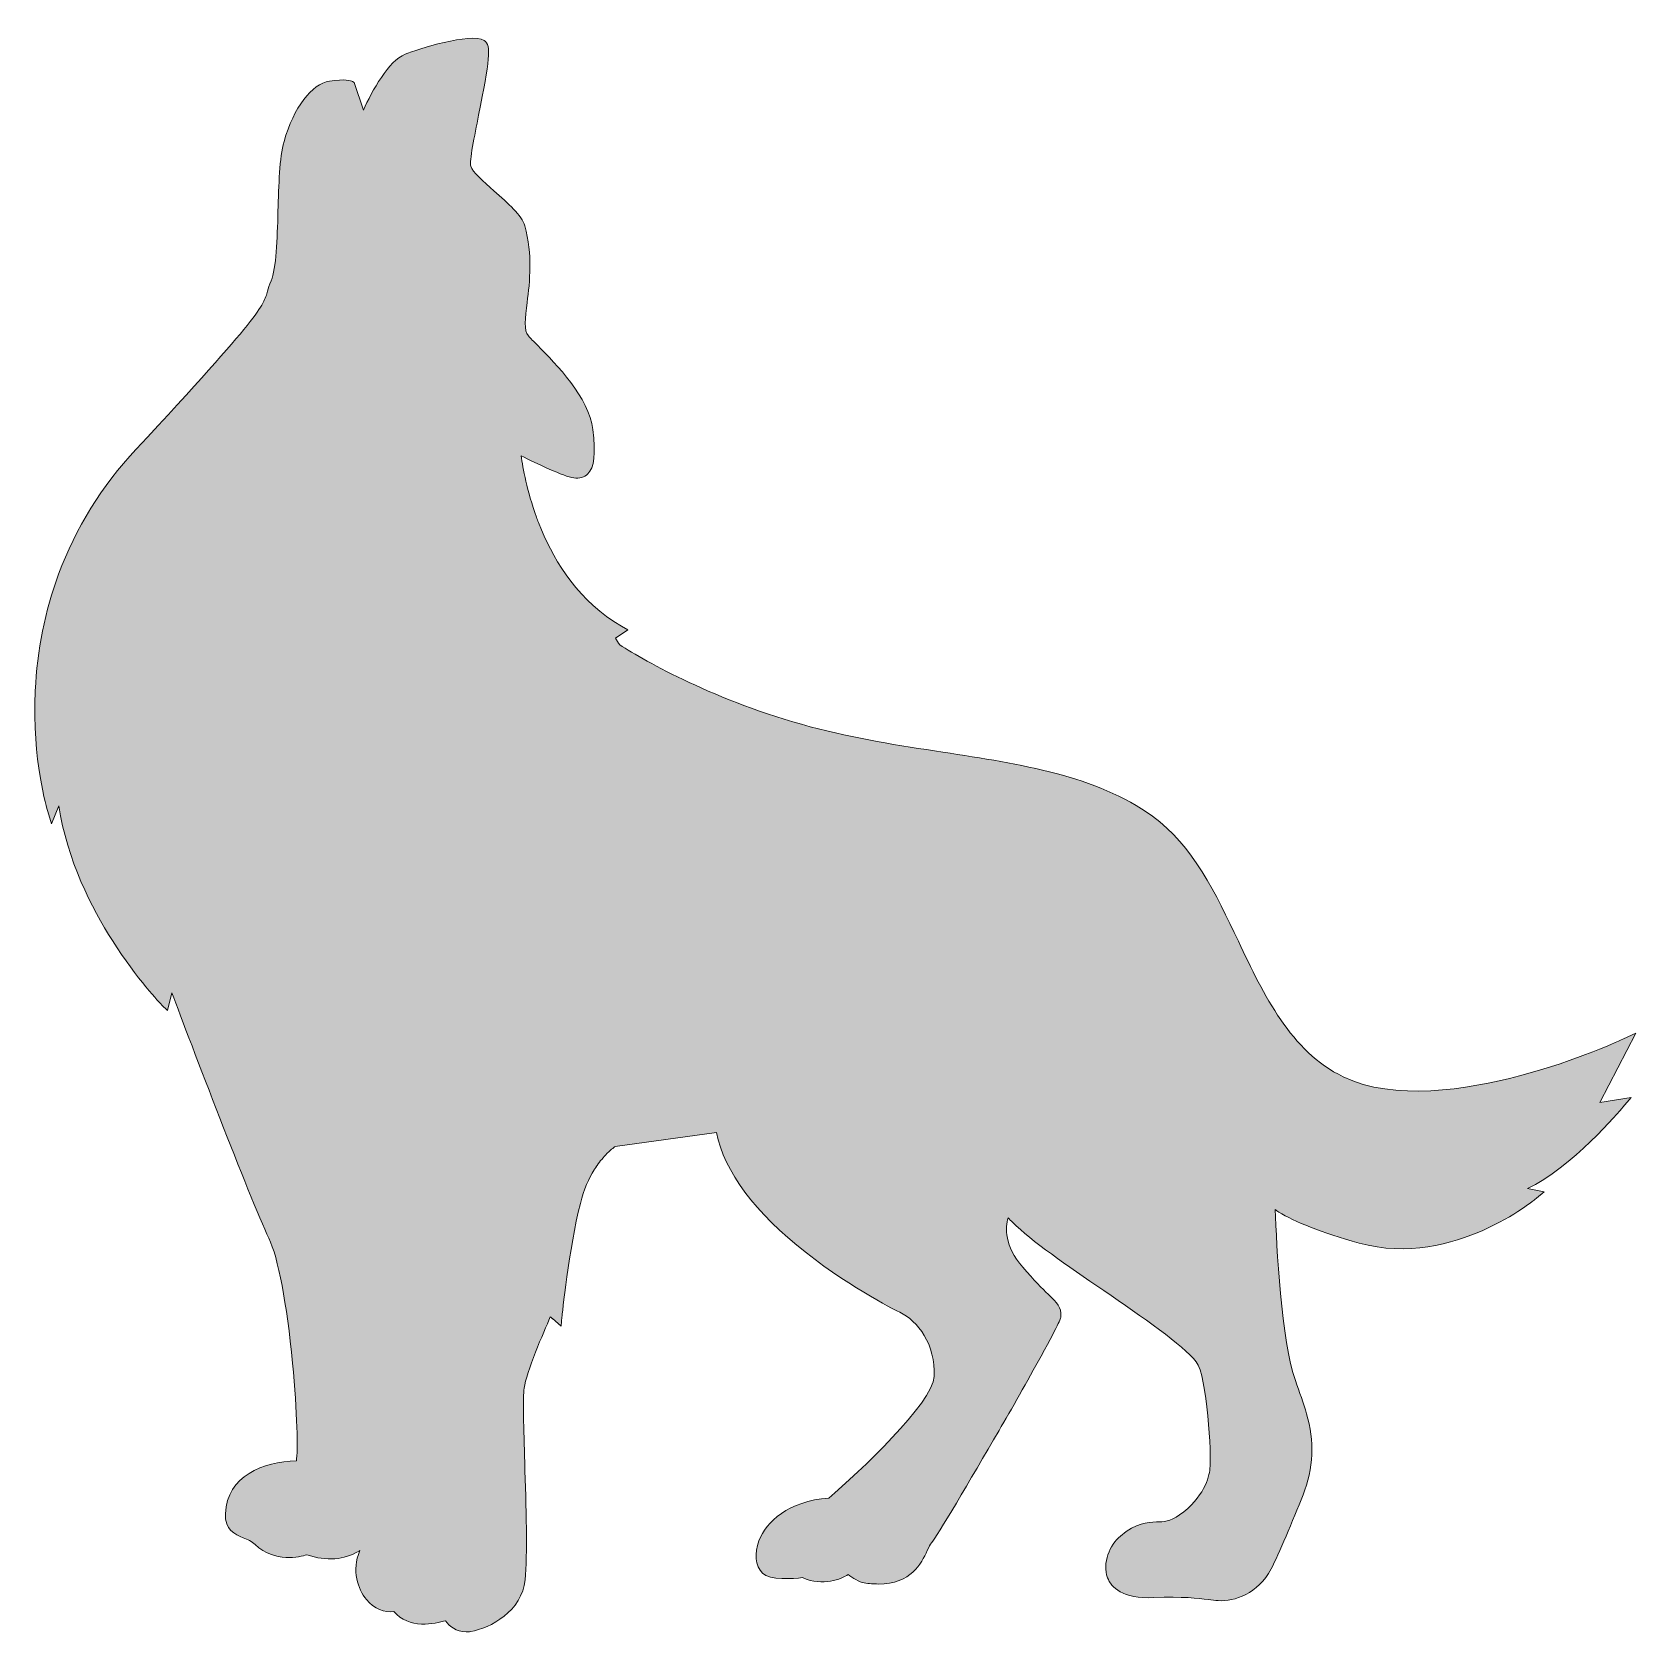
# Model space of a CAD drawing. Header units: millimetres. Extents: x -1097 to 2242, y 80 to 623.
# Drawn here: x 1727 to 2242, y 80 to 594 of the extents above; entities that cross this region are included whole.
import ezdxf

# ---------------------------------------------------------------- set-up
doc = ezdxf.new("R2010")
doc.units = ezdxf.units.MM
doc.header["$MEASUREMENT"] = 0
doc.layers.add('Layer 7', color=7, linetype='Continuous')

msp = doc.modelspace()

# ---------------------------------------------------------------- hatches: boundary and pattern name
at = {"layer": 'Layer 7'}
h = msp.add_hatch(color=1, dxfattribs=at)
h.dxf.hatch_style = 2
edge = h.paths.add_edge_path()
edge.add_spline(control_points=[(2242.04, 272.25), (2242.04, 272.25), (2238.03, 270.36), (2238.03, 270.36), (2237.89, 270.29), (2223.16, 263.41), (2204.72, 258.52), (2187.85, 254.04), (2164.34, 250.35), (2148.12, 258.21), (2131.22, 266.4), (2122.71, 284.35), (2114.47, 301.71), (2107.29, 316.84), (2099.87, 332.49), (2086.89, 341.85), (2068.81, 354.87), (2044.92, 358.54), (2019.62, 362.41), (2005.75, 364.54), (1991.4, 366.74), (1977.1, 370.58), (1946.43, 378.81), (1924.53, 391.43), (1915.94, 396.9), (1915.46, 397.58), (1915.02, 398.28), (1914.64, 399.01), (1914.64, 399.01), (1918.57, 401.71), (1918.57, 401.71), (1918.57, 401.71), (1916.5, 402.89), (1916.5, 402.89), (1903.07, 410.6), (1895.26, 423.25), (1890.83, 433.75), (1890.83, 433.75), (1889.86, 436.16), (1889.86, 436.16), (1889.65, 436.7), (1889.44, 437.25), (1889.25, 437.78), (1886.18, 446.2), (1884.86, 453.68), (1884.34, 457.5), (1888.92, 455.24), (1898.14, 450.82), (1901.18, 450.42), (1903.07, 450.16), (1904.59, 450.59), (1905.7, 451.69), (1907.8, 453.77), (1908.3, 458.18), (1907.33, 465.97), (1906.03, 476.33), (1895.72, 486.76), (1889.55, 493), (1888.36, 494.2), (1887.33, 495.24), (1886.63, 496.03), (1885.16, 497.67), (1885.64, 501.67), (1886.25, 506.73), (1887.07, 513.53), (1888.1, 521.99), (1885.47, 531.36), (1884.54, 534.69), (1880.2, 538.52), (1875.61, 542.57), (1872.32, 545.47), (1868.59, 548.76), (1868.13, 550.44), (1867.68, 552.04), (1869.35, 560.26), (1870.69, 566.87), (1874.19, 584.13), (1874.85, 589.37), (1872.49, 590.82), (1868.09, 593.52), (1851.04, 587.92), (1847.06, 586.39), (1841.94, 584.42), (1836.36, 574.59), (1833.74, 568.51), (1833.74, 568.51), (1830.73, 577.38), (1830.73, 577.38), (1830.73, 577.38), (1830.18, 577.65), (1830.18, 577.65), (1829.73, 577.88), (1827.87, 578.55), (1822.84, 577.8), (1817.09, 576.93), (1811.36, 569.31), (1808.24, 558.39), (1806.77, 553.24), (1806.53, 544.48), (1806.29, 536.01), (1806.05, 527.02), (1805.79, 517.72), (1804.09, 513.7), (1803.5, 512.32), (1803.21, 511.27), (1802.95, 510.35), (1801.68, 505.81), (1800.76, 502.53), (1760.75, 459.62), (1749.71, 447.77), (1741.34, 434.29), (1735.89, 419.54), (1731.53, 407.75), (1729.01, 395.14), (1728.41, 382.05), (1727.39, 359.77), (1732.21, 344.06), (1732.41, 343.4), (1732.41, 343.4), (1733.67, 339.38), (1733.67, 339.38), (1733.67, 339.38), (1735.99, 345.18), (1735.99, 345.18), (1738.59, 327.81), (1746.57, 312.29), (1753.18, 301.91), (1761.13, 289.41), (1768.63, 281.68), (1768.95, 281.36), (1768.95, 281.36), (1770.81, 279.46), (1770.81, 279.46), (1770.81, 279.46), (1772.27, 285.11), (1772.27, 285.11), (1778.14, 269.54), (1797.06, 219.65), (1803.37, 206.4), (1806.36, 200.13), (1809.13, 185.53), (1810.97, 166.34), (1812.5, 150.3), (1812.7, 138.05), (1812.2, 134.93), (1801.42, 134.68), (1790.05, 130.13), (1789.43, 117.99), (1789.16, 112.76), (1792.49, 111.37), (1795.16, 110.25), (1796.51, 109.68), (1797.9, 109.1), (1798.98, 108.07), (1805.2, 102.13), (1813.39, 104.1), (1815.54, 104.77), (1821.91, 102.7), (1827.54, 103.12), (1832.3, 106.01), (1832.37, 106.05), (1832.45, 106.1), (1832.52, 106.14), (1829.93, 99.69), (1831.89, 93.8), (1834.67, 90.45), (1837.14, 87.48), (1840.5, 86.05), (1843.51, 86.62), (1848.13, 80.77), (1856.83, 82.68), (1860.05, 83.64), (1861.22, 81.96), (1863.45, 80.04), (1866.69, 80.04), (1867.16, 80.04), (1867.66, 80.08), (1868.17, 80.17), (1874.38, 81.24), (1884.6, 86.69), (1885.6, 96.78), (1886.38, 104.58), (1885.9, 120.43), (1885.47, 134.42), (1885.15, 145.2), (1884.84, 155.39), (1885.26, 158.25), (1886.03, 163.4), (1891.51, 176.22), (1893.68, 181.15), (1893.91, 180.97), (1894.13, 180.77), (1894.35, 180.58), (1894.37, 180.59), (1894.39, 180.61), (1894.41, 180.62), (1894.41, 180.62), (1897.12, 178.16), (1897.12, 178.16), (1897.12, 178.16), (1897.42, 181.12), (1897.42, 181.12), (1897.44, 181.34), (1899.68, 203.24), (1903.33, 217.58), (1904.47, 222.1), (1906.09, 225.62), (1907.75, 228.33), (1907.96, 228.62), (1908.16, 228.93), (1908.37, 229.22), (1908.35, 229.22), (1908.33, 229.22), (1908.31, 229.21), (1908.82, 229.98), (1909.33, 230.68), (1909.82, 231.3), (1910.36, 231.85), (1910.87, 232.44), (1911.37, 233.09), (1912.86, 234.67), (1914.07, 235.53), (1914.54, 235.84), (1914.54, 235.84), (1946.99, 240.31), (1946.99, 240.31), (1949.51, 227.76), (1959.21, 214.77), (1975.85, 201.69), (1990.89, 189.86), (2005.66, 182.72), (2005.81, 182.65), (2011.64, 179.85), (2017.31, 172.38), (2016.85, 162.01), (2016.48, 153.51), (1992.69, 131.3), (1983.06, 123.01), (1970.07, 122.05), (1962.96, 115.33), (1960.62, 109.31), (1959.05, 105.27), (1959.49, 101.29), (1961.76, 98.94), (1964.07, 96.55), (1971.7, 97.13), (1974.61, 97.46), (1981.19, 94.49), (1987.05, 97.13), (1989.29, 98.42), (1990.57, 97.5), (1992.85, 96), (1994.34, 95.78), (1996.01, 95.53), (1997.53, 95.42), (1998.92, 95.42), (2009.56, 95.42), (2012.68, 102.01), (2014.64, 106.15), (2015.15, 107.23), (2015.59, 108.17), (2016.03, 108.68), (2017.56, 110.5), (2028.46, 128.81), (2037.68, 144.74), (2041.46, 151.27), (2046.87, 160.71), (2051.19, 168.56), (2057.41, 179.87), (2057.48, 180.84), (2057.52, 181.42), (2057.72, 184.2), (2056.38, 185.51), (2053.46, 188.4), (2051.56, 190.27), (2048.96, 192.84), (2045.26, 197.12), (2039.34, 203.98), (2039.7, 209.87), (2040.55, 212.93), (2041.02, 212.46), (2041.51, 212), (2042, 211.54), (2048.06, 205.48), (2059.39, 197.72), (2071.27, 189.58), (2083.7, 181.07), (2096.54, 172.27), (2100.94, 166.71), (2104.52, 162.19), (2105.84, 136.62), (2105.34, 132.38), (2105.03, 129.77), (2103.46, 123.11), (2095.56, 117.57), (2092.53, 115.46), (2090.52, 115.4), (2088.19, 115.33), (2085.2, 115.24), (2081.83, 115.14), (2076.62, 110.8), (2073.24, 107.99), (2070.7, 102.08), (2072.49, 97.43), (2073.69, 94.3), (2077.23, 90.66), (2087.31, 91.05), (2096.83, 91.43), (2101.41, 90.86), (2104.77, 90.44), (2105.95, 90.29), (2106.98, 90.16), (2108.03, 90.1), (2113.19, 89.78), (2120.74, 92.25), (2125, 100.27), (2127.45, 104.88), (2131.92, 115.74), (2135.24, 124.05), (2138.54, 132.3), (2138.94, 141.52), (2136.36, 150.01), (2135.32, 153.44), (2134.11, 157.04), (2132.77, 160.72), (2128.24, 173.15), (2126.71, 204.37), (2126.3, 215.61), (2126.65, 215.35), (2127.05, 215.08), (2127.48, 214.8), (2132.42, 211.64), (2141.09, 208.29), (2153.26, 204.86), (2168.67, 200.52), (2183.32, 204.68), (2192.9, 208.93), (2203.23, 213.52), (2209.87, 219.05), (2210.14, 219.28), (2210.14, 219.28), (2212.57, 221.32), (2212.57, 221.32), (2212.57, 221.32), (2207.24, 222.32), (2207.24, 222.32), (2221.1, 228.71), (2237.07, 247.55), (2237.84, 248.46), (2237.84, 248.46), (2240.46, 251.58), (2240.46, 251.58), (2240.46, 251.58), (2230.48, 249.91), (2230.48, 249.91), (2230.48, 249.91), (2242.04, 272.25), (2242.04, 272.25)], knot_values=[0, 0, 0, 0, 1, 1, 1, 2, 2, 2, 3, 3, 3, 4, 4, 4, 5, 5, 5, 6, 6, 6, 7, 7, 7, 8, 8, 8, 9, 9, 9, 10, 10, 10, 11, 11, 11, 12, 12, 12, 13, 13, 13, 14, 14, 14, 15, 15, 15, 16, 16, 16, 17, 17, 17, 18, 18, 18, 19, 19, 19, 20, 20, 20, 21, 21, 21, 22, 22, 22, 23, 23, 23, 24, 24, 24, 25, 25, 25, 26, 26, 26, 27, 27, 27, 28, 28, 28, 29, 29, 29, 30, 30, 30, 31, 31, 31, 32, 32, 32, 33, 33, 33, 34, 34, 34, 35, 35, 35, 36, 36, 36, 37, 37, 37, 38, 38, 38, 39, 39, 39, 40, 40, 40, 41, 41, 41, 42, 42, 42, 43, 43, 43, 44, 44, 44, 45, 45, 45, 46, 46, 46, 47, 47, 47, 48, 48, 48, 49, 49, 49, 50, 50, 50, 51, 51, 51, 52, 52, 52, 53, 53, 53, 54, 54, 54, 55, 55, 55, 56, 56, 56, 57, 57, 57, 58, 58, 58, 59, 59, 59, 60, 60, 60, 61, 61, 61, 62, 62, 62, 63, 63, 63, 64, 64, 64, 65, 65, 65, 66, 66, 66, 67, 67, 67, 68, 68, 68, 69, 69, 69, 70, 70, 70, 71, 71, 71, 72, 72, 72, 73, 73, 73, 74, 74, 74, 75, 75, 75, 76, 76, 76, 77, 77, 77, 78, 78, 78, 79, 79, 79, 80, 80, 80, 81, 81, 81, 82, 82, 82, 83, 83, 83, 84, 84, 84, 85, 85, 85, 86, 86, 86, 87, 87, 87, 88, 88, 88, 89, 89, 89, 90, 90, 90, 91, 91, 91, 92, 92, 92, 93, 93, 93, 94, 94, 94, 95, 95, 95, 96, 96, 96, 97, 97, 97, 98, 98, 98, 99, 99, 99, 100, 100, 100, 101, 101, 101, 102, 102, 102, 103, 103, 103, 104, 104, 104, 105, 105, 105, 106, 106, 106, 107, 107, 107, 108, 108, 108, 109, 109, 109, 110, 110, 110, 111, 111, 111, 112, 112, 112, 113, 113, 113, 114, 114, 114, 115, 115, 115, 116, 116, 116, 117, 117, 117, 118, 118, 118, 119, 119, 119, 119], degree=3, periodic=1)

# ---------------------------------------------------------------- linework, layer by layer
at = {"layer": 'Layer 7', "lineweight": 0}
msp.add_open_spline([(2242.04, 272.25), (2242.04, 272.25), (2238.03, 270.36), (2238.03, 270.36), (2237.89, 270.29), (2223.16, 263.41), (2204.72, 258.52), (2187.85, 254.04), (2164.34, 250.35), (2148.12, 258.21), (2131.22, 266.4), (2122.71, 284.35), (2114.47, 301.71), (2107.29, 316.84), (2099.87, 332.49), (2086.89, 341.85), (2068.81, 354.87), (2044.92, 358.54), (2019.62, 362.41), (2005.75, 364.54), (1991.4, 366.74), (1977.1, 370.58), (1946.43, 378.81), (1924.53, 391.43), (1915.94, 396.9), (1915.46, 397.58), (1915.02, 398.28), (1914.64, 399.01), (1914.64, 399.01), (1918.57, 401.71), (1918.57, 401.71), (1918.57, 401.71), (1916.5, 402.89), (1916.5, 402.89), (1903.07, 410.6), (1895.26, 423.25), (1890.83, 433.75), (1890.83, 433.75), (1889.86, 436.16), (1889.86, 436.16), (1889.65, 436.7), (1889.44, 437.25), (1889.25, 437.78), (1886.18, 446.2), (1884.86, 453.68), (1884.34, 457.5), (1888.92, 455.24), (1898.14, 450.82), (1901.18, 450.42), (1903.07, 450.16), (1904.59, 450.59), (1905.7, 451.69), (1907.8, 453.77), (1908.3, 458.18), (1907.33, 465.97), (1906.03, 476.33), (1895.72, 486.76), (1889.55, 493), (1888.36, 494.2), (1887.33, 495.24), (1886.63, 496.03), (1885.16, 497.67), (1885.64, 501.67), (1886.25, 506.73), (1887.07, 513.53), (1888.1, 521.99), (1885.47, 531.36), (1884.54, 534.69), (1880.2, 538.52), (1875.61, 542.57), (1872.32, 545.47), (1868.59, 548.76), (1868.13, 550.44), (1867.68, 552.04), (1869.35, 560.26), (1870.69, 566.87), (1874.19, 584.13), (1874.85, 589.37), (1872.49, 590.82), (1868.09, 593.52), (1851.04, 587.92), (1847.06, 586.39), (1841.94, 584.42), (1836.36, 574.59), (1833.74, 568.51), (1833.74, 568.51), (1830.73, 577.38), (1830.73, 577.38), (1830.73, 577.38), (1830.18, 577.65), (1830.18, 577.65), (1829.73, 577.88), (1827.87, 578.55), (1822.84, 577.8), (1817.09, 576.93), (1811.36, 569.31), (1808.24, 558.39), (1806.77, 553.24), (1806.53, 544.48), (1806.29, 536.01), (1806.05, 527.02), (1805.79, 517.72), (1804.09, 513.7), (1803.5, 512.32), (1803.21, 511.27), (1802.95, 510.35), (1801.68, 505.81), (1800.76, 502.53), (1760.75, 459.62), (1749.71, 447.77), (1741.34, 434.29), (1735.89, 419.54), (1731.53, 407.75), (1729.01, 395.14), (1728.41, 382.05), (1727.39, 359.77), (1732.21, 344.06), (1732.41, 343.4), (1732.41, 343.4), (1733.67, 339.38), (1733.67, 339.38), (1733.67, 339.38), (1735.99, 345.18), (1735.99, 345.18), (1738.59, 327.81), (1746.57, 312.29), (1753.18, 301.91), (1761.13, 289.41), (1768.63, 281.68), (1768.95, 281.36), (1768.95, 281.36), (1770.81, 279.46), (1770.81, 279.46), (1770.81, 279.46), (1772.27, 285.11), (1772.27, 285.11), (1778.14, 269.54), (1797.06, 219.65), (1803.37, 206.4), (1806.36, 200.13), (1809.13, 185.53), (1810.97, 166.34), (1812.5, 150.3), (1812.7, 138.05), (1812.2, 134.93), (1801.42, 134.68), (1790.05, 130.13), (1789.43, 117.99), (1789.16, 112.76), (1792.49, 111.37), (1795.16, 110.25), (1796.51, 109.68), (1797.9, 109.1), (1798.98, 108.07), (1805.2, 102.13), (1813.39, 104.1), (1815.54, 104.77), (1821.91, 102.7), (1827.54, 103.12), (1832.3, 106.01), (1832.37, 106.05), (1832.45, 106.1), (1832.52, 106.14), (1829.93, 99.69), (1831.89, 93.8), (1834.67, 90.45), (1837.14, 87.48), (1840.5, 86.05), (1843.51, 86.62), (1848.13, 80.77), (1856.83, 82.68), (1860.05, 83.64), (1861.22, 81.96), (1863.45, 80.04), (1866.69, 80.04), (1867.16, 80.04), (1867.66, 80.08), (1868.17, 80.17), (1874.38, 81.24), (1884.6, 86.69), (1885.6, 96.78), (1886.38, 104.58), (1885.9, 120.43), (1885.47, 134.42), (1885.15, 145.2), (1884.84, 155.39), (1885.26, 158.25), (1886.03, 163.4), (1891.51, 176.22), (1893.68, 181.15), (1893.91, 180.97), (1894.13, 180.77), (1894.35, 180.58), (1894.37, 180.59), (1894.39, 180.61), (1894.41, 180.62), (1894.41, 180.62), (1897.12, 178.16), (1897.12, 178.16), (1897.12, 178.16), (1897.42, 181.12), (1897.42, 181.12), (1897.44, 181.34), (1899.68, 203.24), (1903.33, 217.58), (1904.47, 222.1), (1906.09, 225.62), (1907.75, 228.33), (1907.96, 228.62), (1908.16, 228.93), (1908.37, 229.22), (1908.35, 229.22), (1908.33, 229.22), (1908.31, 229.21), (1908.82, 229.98), (1909.33, 230.68), (1909.82, 231.3), (1910.36, 231.85), (1910.87, 232.44), (1911.37, 233.09), (1912.86, 234.67), (1914.07, 235.53), (1914.54, 235.84), (1914.54, 235.84), (1946.99, 240.31), (1946.99, 240.31), (1949.51, 227.76), (1959.21, 214.77), (1975.85, 201.69), (1990.89, 189.86), (2005.66, 182.72), (2005.81, 182.65), (2011.64, 179.85), (2017.31, 172.38), (2016.85, 162.01), (2016.48, 153.51), (1992.69, 131.3), (1983.06, 123.01), (1970.07, 122.05), (1962.96, 115.33), (1960.62, 109.31), (1959.05, 105.27), (1959.49, 101.29), (1961.76, 98.94), (1964.07, 96.55), (1971.7, 97.13), (1974.61, 97.46), (1981.19, 94.49), (1987.05, 97.13), (1989.29, 98.42), (1990.57, 97.5), (1992.85, 96), (1994.34, 95.78), (1996.01, 95.53), (1997.53, 95.42), (1998.92, 95.42), (2009.56, 95.42), (2012.68, 102.01), (2014.64, 106.15), (2015.15, 107.23), (2015.59, 108.17), (2016.03, 108.68), (2017.56, 110.5), (2028.46, 128.81), (2037.68, 144.74), (2041.46, 151.27), (2046.87, 160.71), (2051.19, 168.56), (2057.41, 179.87), (2057.48, 180.84), (2057.52, 181.42), (2057.72, 184.2), (2056.38, 185.51), (2053.46, 188.4), (2051.56, 190.27), (2048.96, 192.84), (2045.26, 197.12), (2039.34, 203.98), (2039.7, 209.87), (2040.55, 212.93), (2041.02, 212.46), (2041.51, 212), (2042, 211.54), (2048.06, 205.48), (2059.39, 197.72), (2071.27, 189.58), (2083.7, 181.07), (2096.54, 172.27), (2100.94, 166.71), (2104.52, 162.19), (2105.84, 136.62), (2105.34, 132.38), (2105.03, 129.77), (2103.46, 123.11), (2095.56, 117.57), (2092.53, 115.46), (2090.52, 115.4), (2088.19, 115.33), (2085.2, 115.24), (2081.83, 115.14), (2076.62, 110.8), (2073.24, 107.99), (2070.7, 102.08), (2072.49, 97.43), (2073.69, 94.3), (2077.23, 90.66), (2087.31, 91.05), (2096.83, 91.43), (2101.41, 90.86), (2104.77, 90.44), (2105.95, 90.29), (2106.98, 90.16), (2108.03, 90.1), (2113.19, 89.78), (2120.74, 92.25), (2125, 100.27), (2127.45, 104.88), (2131.92, 115.74), (2135.24, 124.05), (2138.54, 132.3), (2138.94, 141.52), (2136.36, 150.01), (2135.32, 153.44), (2134.11, 157.04), (2132.77, 160.72), (2128.24, 173.15), (2126.71, 204.37), (2126.3, 215.61), (2126.65, 215.35), (2127.05, 215.08), (2127.48, 214.8), (2132.42, 211.64), (2141.09, 208.29), (2153.26, 204.86), (2168.67, 200.52), (2183.32, 204.68), (2192.9, 208.93), (2203.23, 213.52), (2209.87, 219.05), (2210.14, 219.28), (2210.14, 219.28), (2212.57, 221.32), (2212.57, 221.32), (2212.57, 221.32), (2207.24, 222.32), (2207.24, 222.32), (2221.1, 228.71), (2237.07, 247.55), (2237.84, 248.46), (2237.84, 248.46), (2240.46, 251.58), (2240.46, 251.58), (2240.46, 251.58), (2230.48, 249.91), (2230.48, 249.91), (2230.48, 249.91), (2242.04, 272.25), (2242.04, 272.25)], degree=3, knots=[0, 0, 0, 0, 1, 1, 1, 2, 2, 2, 3, 3, 3, 4, 4, 4, 5, 5, 5, 6, 6, 6, 7, 7, 7, 8, 8, 8, 9, 9, 9, 10, 10, 10, 11, 11, 11, 12, 12, 12, 13, 13, 13, 14, 14, 14, 15, 15, 15, 16, 16, 16, 17, 17, 17, 18, 18, 18, 19, 19, 19, 20, 20, 20, 21, 21, 21, 22, 22, 22, 23, 23, 23, 24, 24, 24, 25, 25, 25, 26, 26, 26, 27, 27, 27, 28, 28, 28, 29, 29, 29, 30, 30, 30, 31, 31, 31, 32, 32, 32, 33, 33, 33, 34, 34, 34, 35, 35, 35, 36, 36, 36, 37, 37, 37, 38, 38, 38, 39, 39, 39, 40, 40, 40, 41, 41, 41, 42, 42, 42, 43, 43, 43, 44, 44, 44, 45, 45, 45, 46, 46, 46, 47, 47, 47, 48, 48, 48, 49, 49, 49, 50, 50, 50, 51, 51, 51, 52, 52, 52, 53, 53, 53, 54, 54, 54, 55, 55, 55, 56, 56, 56, 57, 57, 57, 58, 58, 58, 59, 59, 59, 60, 60, 60, 61, 61, 61, 62, 62, 62, 63, 63, 63, 64, 64, 64, 65, 65, 65, 66, 66, 66, 67, 67, 67, 68, 68, 68, 69, 69, 69, 70, 70, 70, 71, 71, 71, 72, 72, 72, 73, 73, 73, 74, 74, 74, 75, 75, 75, 76, 76, 76, 77, 77, 77, 78, 78, 78, 79, 79, 79, 80, 80, 80, 81, 81, 81, 82, 82, 82, 83, 83, 83, 84, 84, 84, 85, 85, 85, 86, 86, 86, 87, 87, 87, 88, 88, 88, 89, 89, 89, 90, 90, 90, 91, 91, 91, 92, 92, 92, 93, 93, 93, 94, 94, 94, 95, 95, 95, 96, 96, 96, 97, 97, 97, 98, 98, 98, 99, 99, 99, 100, 100, 100, 101, 101, 101, 102, 102, 102, 103, 103, 103, 104, 104, 104, 105, 105, 105, 106, 106, 106, 107, 107, 107, 108, 108, 108, 109, 109, 109, 110, 110, 110, 111, 111, 111, 112, 112, 112, 113, 113, 113, 114, 114, 114, 115, 115, 115, 116, 116, 116, 117, 117, 117, 118, 118, 118, 119, 119, 119, 119], dxfattribs=at)

doc.saveas('drawing.dxf')
